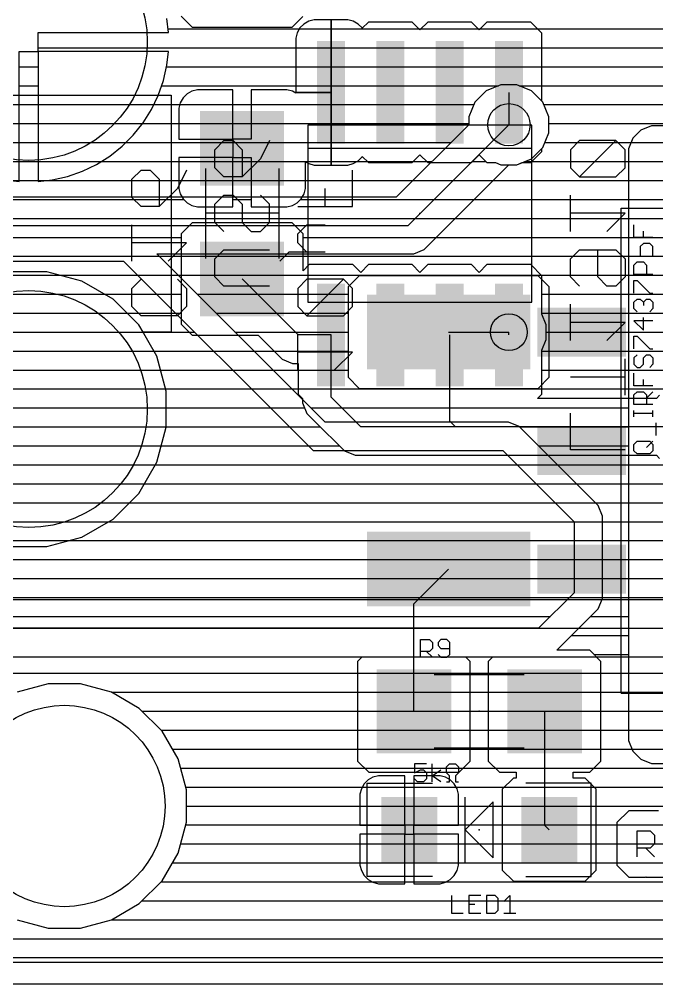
# Model space of a CAD drawing. Extents: x -0.64 to 6, y -0.15 to 7.8.
# Drawn here: x 0.462 to 1, y -0.15 to 0.664 of the extents above; entities that cross this region are included whole.
import ezdxf

# ---------------------------------------------------------------- set-up
doc = ezdxf.new("R2010")
doc.units = 0
for name, color, linetype in [('1', 22, 'CONTINUOUS'), ('16', 175, 'CONTINUOUS'), ('17', 82, 'CONTINUOUS'), ('18', 82, 'CONTINUOUS'), ('20', 6, 'CONTINUOUS'), ('21', 253, 'CONTINUOUS'), ('23', 7, 'CONTINUOUS'), ('24', 7, 'CONTINUOUS'), ('25', 253, 'CONTINUOUS'), ('26', 253, 'CONTINUOUS'), ('27', 253, 'CONTINUOUS'), ('28', 253, 'CONTINUOUS'), ('51', 253, 'CONTINUOUS'), ('52', 253, 'CONTINUOUS')]:
    doc.layers.add(name, color=color, linetype=linetype)

# ---------------------------------------------------------------- blocks, each defined once
blk = doc.blocks.new('RECT')
blk.add_solid([(-0.5, -0.5), (0.5, -0.5), (-0.5, 0.5), (0.5, 0.5)])
blk = doc.blocks.new('ROUNDP')
blk.add_circle((0, 0), 0.5)
blk = doc.blocks.new('ROUNDV')
blk.add_circle((0, 0), 0.5)

msp = doc.modelspace()

# ---------------------------------------------------------------- linework, layer by layer
at = {"layer": '1'}
for p, q in [((0.587845, 0.653), (0.586516, 0.664797)), ((0.598567, 0.666758), (0.607939, 0.657386)), ((0.69206, 0.657386), (0.701116, 0.666441)), ((0.478, 0.637), (0.478, 0.653)), ((0.478, 0.653), (0.587845, 0.653)), ((0.587507, 0.656), (1.389136, 0.656)), ((0.607939, 0.657386), (0.69206, 0.657386)), ((0.462, 0.527155), (0.462, 0.636999)), ((0.462, 0.636999), (0.478, 0.636999)), ((0.478, 0.64), (1.389136, 0.64)), ((0.587845, 0.637), (0.478, 0.637)), ((0.478, 0.636999), (0.478, 0.527155)), ((0.586516, 0.625203), (0.587845, 0.637)), ((0.462, 0.624), (0.478, 0.624)), ((0.583567, 0.612282), (0.586516, 0.625203)), ((0.586241, 0.624), (1.430883, 0.624)), ((0.579189, 0.599772), (0.583567, 0.612282)), ((0.462, 0.608), (0.478, 0.608)), ((0.582068, 0.608), (0.866234, 0.608)), ((0.85583, 0.60369), (0.84631, 0.59417)), ((0.868268, 0.608842), (0.85583, 0.60369)), ((0.881732, 0.608842), (0.868268, 0.608842)), ((0.89417, 0.60369), (0.881732, 0.608842)), ((0.883766, 0.608), (1.389136, 0.608)), ((0.90369, 0.59417), (0.89417, 0.60369)), ((0.573439, 0.587831), (0.579189, 0.599772)), ((0.462, 0.592), (0.478, 0.592)), ((0.566388, 0.576609), (0.573439, 0.587831)), ((0.575446, 0.592), (0.845411, 0.592)), ((0.84631, 0.59417), (0.841157, 0.581732)), ((0.908842, 0.581732), (0.90369, 0.59417)), ((0.904589, 0.592), (1.389136, 0.592)), ((0.841157, 0.581732), (0.841157, 0.575099)), ((0.908842, 0.568268), (0.908842, 0.581732)), ((0.462, 0.576), (0.478, 0.576)), ((0.558124, 0.566247), (0.566388, 0.576609)), ((0.565902, 0.576), (0.841157, 0.576)), ((0.841157, 0.575099), (0.780059, 0.514)), ((0.79, 0.49), (0.875, 0.575)), ((0.908842, 0.576), (1.395247, 0.576)), ((0.986405, 0.570346), (0.979654, 0.563595)), ((0.995226, 0.574), (0.986405, 0.570346)), ((1.398099, 0.574), (0.995226, 0.574)), ((0.548753, 0.556876), (0.558124, 0.566247)), ((0.90369, 0.55583), (0.908842, 0.568268)), ((0.979654, 0.563595), (0.976, 0.554774)), ((0.462, 0.56), (0.478, 0.56)), ((0.538391, 0.548612), (0.548753, 0.556876)), ((0.551877, 0.56), (0.826059, 0.56)), ((0.89417, 0.54631), (0.90369, 0.55583)), ((0.905418, 0.56), (0.978165, 0.56)), ((0.976, 0.554774), (0.976, 0.055226)), ((0.527169, 0.541561), (0.538391, 0.548612)), ((0.881732, 0.541157), (0.89417, 0.54631)), ((0.462, 0.544), (0.478, 0.544)), ((0.515228, 0.53581), (0.527169, 0.541561)), ((0.53105, 0.544), (0.810059, 0.544)), ((0.803595, 0.469654), (0.875099, 0.541157)), ((0.875099, 0.541157), (0.881732, 0.541157)), ((0.888594, 0.544), (0.976, 0.544)), ((0.489797, 0.528484), (0.502718, 0.531433)), ((0.502718, 0.531433), (0.515228, 0.53581)), ((0.450203, 0.528484), (0.462, 0.527155)), ((0.462, 0.528), (0.478, 0.528)), ((0.478, 0.527155), (0.489797, 0.528484)), ((0.485502, 0.528), (0.794059, 0.528)), ((0.861941, 0.528), (0.976, 0.528)), ((0.780059, 0.514), (0.059941, 0.514)), ((0.845941, 0.512), (0.976, 0.512)), ((0.05, 0.49), (0.79, 0.49)), ((0.829941, 0.496), (0.976, 0.496)), ((0.813941, 0.48), (0.976, 0.48)), ((0.719941, 0.324), (0.577941, 0.466)), ((0.577941, 0.466), (0.794774, 0.466)), ((0.794774, 0.466), (0.803595, 0.469654)), ((0.28, 0.46), (0.55, 0.46)), ((0.55, 0.46), (0.71, 0.3)), ((0.579941, 0.464), (0.976, 0.464)), ((0.268, 0.448), (0.562, 0.448)), ((0.595941, 0.448), (0.976, 0.448)), ((0.748687, 0.447496), (0.739315, 0.438123)), ((0.899738, 0.447496), (0.748687, 0.447496)), ((0.90911, 0.438123), (0.899738, 0.447496)), ((0.252, 0.432), (0.578, 0.432)), ((0.611941, 0.432), (0.739315, 0.432)), ((0.739315, 0.438123), (0.739315, 0.361876)), ((0.90911, 0.361876), (0.90911, 0.438123)), ((0.90911, 0.432), (0.976, 0.432)), ((0.236, 0.416), (0.594, 0.416)), ((0.627941, 0.416), (0.739315, 0.416)), ((0.90911, 0.416), (0.976, 0.416)), ((0.22, 0.4), (0.61, 0.4)), ((0.643941, 0.4), (0.739315, 0.4)), ((0.824213, 0.4), (0.875, 0.4)), ((0.90911, 0.4), (0.976, 0.4)), ((0.204, 0.384), (0.626, 0.384)), ((0.659941, 0.384), (0.739315, 0.384)), ((0.90911, 0.384), (0.976, 0.384)), ((0.188, 0.368), (0.642, 0.368)), ((0.675941, 0.368), (0.739315, 0.368)), ((0.90911, 0.368), (0.976, 0.368)), ((0.739315, 0.361876), (0.748687, 0.352504)), ((0.899738, 0.352504), (0.90911, 0.361876)), ((0.172, 0.352), (0.658, 0.352)), ((0.691941, 0.352), (0.976, 0.352)), ((0.748687, 0.352504), (0.899738, 0.352504)), ((0.156, 0.336), (0.674, 0.336)), ((0.707941, 0.336), (0.976, 0.336)), ((0.15, 0.32), (0.69, 0.32)), ((0.874774, 0.324), (0.719941, 0.324)), ((0.883595, 0.320346), (0.874774, 0.324)), ((0.943595, 0.260346), (0.883595, 0.320346)), ((0.883941, 0.32), (0.976, 0.32)), ((0.15, 0.304), (0.706, 0.304)), ((0.899941, 0.304), (0.976, 0.304)), ((0.71, 0.3), (0.87, 0.3)), ((0.87, 0.3), (0.93, 0.24)), ((0.15, 0.288), (0.882, 0.288)), ((0.915941, 0.288), (0.976, 0.288)), ((0.15, 0.272), (0.898, 0.272)), ((0.931941, 0.272), (0.976, 0.272)), ((0.15, 0.256), (0.914, 0.256)), ((0.950346, 0.253595), (0.943595, 0.260346)), ((0.947941, 0.256), (0.976, 0.256)), ((0.954, 0.244774), (0.950346, 0.253595)), ((0.954, 0.175226), (0.954, 0.244774)), ((0.15, 0.24), (0.93, 0.24)), ((0.93, 0.24), (0.93, 0.18)), ((0.954, 0.24), (0.976, 0.24)), ((0.15, 0.224), (0.93, 0.224)), ((0.954, 0.224), (0.976, 0.224)), ((0.152, 0.208), (0.93, 0.208)), ((0.954, 0.208), (0.976, 0.208)), ((0.794882, 0.170669), (0.824213, 0.2)), ((0.168, 0.192), (0.93, 0.192)), ((0.954, 0.192), (0.976, 0.192)), ((0.93, 0.18), (0.9, 0.15)), ((0.184, 0.176), (0.926, 0.176)), ((0.950346, 0.166405), (0.954, 0.175226)), ((0.954, 0.176), (0.976, 0.176)), ((0.794882, 0.08), (0.794882, 0.170669)), ((0.920346, 0.136405), (0.950346, 0.166405)), ((0.2, 0.16), (0.91, 0.16)), ((0.943941, 0.16), (0.976, 0.16)), ((0.9, 0.15), (0.21, 0.15)), ((0.927941, 0.144), (0.976, 0.144)), ((0.915374, 0.131433), (0.920346, 0.136405)), ((0.943242, 0.131433), (0.915374, 0.131433)), ((0.952614, 0.12206), (0.943242, 0.131433)), ((0.205226, 0.126), (0.751326, 0.126)), ((0.751326, 0.126), (0.747386, 0.12206)), ((0.842378, 0.12206), (0.838438, 0.126)), ((0.838438, 0.126), (0.861562, 0.126)), ((0.861562, 0.126), (0.857622, 0.12206)), ((0.946674, 0.128), (0.976, 0.128)), ((0.747386, 0.12206), (0.747386, 0.037939)), ((0.842378, 0.037939), (0.842378, 0.12206)), ((0.857622, 0.12206), (0.857622, 0.037939)), ((0.952614, 0.037939), (0.952614, 0.12206)), ((0.095311, 0.112), (0.747386, 0.112)), ((0.842378, 0.112), (0.857622, 0.112)), ((0.952614, 0.112), (0.976, 0.112)), ((0.48644, 0.103), (0.460243, 0.095981)), ((0.51356, 0.103), (0.48644, 0.103)), ((0.539757, 0.095981), (0.51356, 0.103)), ((0.539684, 0.096), (0.747386, 0.096)), ((0.563243, 0.08242), (0.539757, 0.095981)), ((0.842378, 0.096), (0.857622, 0.096)), ((0.952614, 0.096), (0.976, 0.096)), ((0.58242, 0.063243), (0.563243, 0.08242)), ((0.565664, 0.08), (0.747386, 0.08)), ((0.842378, 0.08), (0.857622, 0.08)), ((0.905118, 0.08), (0.905118, -0.016063)), ((0.952614, 0.08), (0.976, 0.08)), ((0.581664, 0.064), (0.747386, 0.064)), ((0.595981, 0.039757), (0.58242, 0.063243)), ((0.842378, 0.064), (0.857622, 0.064)), ((0.952614, 0.064), (0.976, 0.064)), ((0.976, 0.055226), (0.979654, 0.046405)), ((0.591221, 0.048), (0.747386, 0.048)), ((0.842378, 0.048), (0.857622, 0.048)), ((0.952614, 0.048), (0.978993, 0.048)), ((0.979654, 0.046405), (0.986405, 0.039654)), ((0.603, 0.01356), (0.595981, 0.039757)), ((0.747386, 0.037939), (0.756758, 0.028567)), ((0.833005, 0.028567), (0.842378, 0.037939)), ((0.857622, 0.037939), (0.866995, 0.028567)), ((0.943242, 0.028567), (0.952614, 0.037939)), ((0.986405, 0.039654), (0.995226, 0.036)), ((0.995226, 0.036), (1.434774, 0.036)), ((0.598059, 0.032), (0.753325, 0.032)), ((0.756758, 0.028567), (0.833005, 0.028567)), ((0.764953, 0.025559), (0.760375, 0.024332)), ((0.787134, 0.025559), (0.764953, 0.025559)), ((0.787134, -0.016188), (0.787134, 0.025559)), ((0.816937, 0.025559), (0.794756, 0.025559)), ((0.794756, 0.025559), (0.794756, -0.016188)), ((0.821515, 0.024332), (0.816937, 0.025559)), ((0.836438, 0.032), (0.863562, 0.032)), ((0.866995, 0.028567), (0.881118, 0.028567)), ((0.881118, 0.028567), (0.881118, 0.023559)), ((0.929118, 0.023559), (0.929118, 0.028567)), ((0.929118, 0.028567), (0.943242, 0.028567)), ((0.946675, 0.032), (1.420747, 0.032)), ((0.752919, 0.018611), (0.750549, 0.014507)), ((0.756271, 0.021963), (0.752919, 0.018611)), ((0.760375, 0.024332), (0.756271, 0.021963)), ((0.825619, 0.021963), (0.821515, 0.024332)), ((0.82897, 0.018611), (0.825619, 0.021963)), ((0.83134, 0.014507), (0.82897, 0.018611)), ((0.878806, 0.023559), (0.869433, 0.014186)), ((0.881118, 0.023559), (0.878806, 0.023559)), ((0.939305, 0.023559), (0.929118, 0.023559)), ((0.948677, 0.014186), (0.939305, 0.023559)), ((0.602346, 0.016), (0.751412, 0.016)), ((0.603, -0.01356), (0.603, 0.01356)), ((0.750549, 0.014507), (0.749323, 0.009929)), ((0.749323, 0.009929), (0.749323, -0.016189)), ((0.787134, 0.016), (0.794756, 0.016)), ((0.830478, 0.016), (0.871247, 0.016)), ((0.832567, 0.009929), (0.83134, 0.014507)), ((0.832567, -0.016189), (0.832567, 0.009929)), ((0.869433, 0.014186), (0.869433, -0.054186)), ((0.946863, 0.016), (1.414136, 0.016)), ((0.948677, -0.054186), (0.948677, 0.014186)), ((0.603, 0), (0.749323, 0)), ((0.787134, 0), (0.794756, 0)), ((0.832567, 0), (0.869433, 0)), ((0.948677, 0), (1.414136, 0)), ((0.976178, -0.003981), (0.96622, -0.01394)), ((1.001271, -0.003981), (0.976178, -0.003981)), ((0.595981, -0.039757), (0.603, -0.01356)), ((0.602346, -0.016), (0.749323, -0.016)), ((0.749323, -0.016189), (0.787133, -0.016189)), ((0.787133, -0.016189), (0.787133, -0.023811)), ((0.787134, -0.016), (0.794756, -0.016)), ((0.794756, -0.016188), (0.787134, -0.016188)), ((0.794757, -0.023811), (0.794757, -0.016189)), ((0.794757, -0.016189), (0.832567, -0.016189)), ((0.832567, -0.016), (0.869433, -0.016)), ((0.905118, -0.016063), (0.909055, -0.02)), ((0.948677, -0.016), (0.96622, -0.016)), ((0.96622, -0.01394), (0.96622, -0.042702)), ((0.787133, -0.023811), (0.749323, -0.023811)), ((0.749323, -0.023811), (0.749323, -0.049929)), ((0.787134, -0.065559), (0.787134, -0.023812)), ((0.787134, -0.023812), (0.794756, -0.023812)), ((0.794756, -0.023812), (0.794756, -0.065559)), ((0.832567, -0.023811), (0.794757, -0.023811)), ((0.832567, -0.049929), (0.832567, -0.023811)), ((0.98322, -0.043), (0.98322, -0.020981)), ((0.98322, -0.020981), (0.994229, -0.020981)), ((0.994229, -0.020981), (0.997899, -0.024651)), ((0.598059, -0.032), (0.749323, -0.032)), ((0.787134, -0.032), (0.794756, -0.032)), ((0.832567, -0.032), (0.869433, -0.032)), ((0.948677, -0.032), (0.96622, -0.032)), ((0.997899, -0.031991), (0.994229, -0.03566)), ((0.997899, -0.024651), (0.997899, -0.031991)), ((0.58242, -0.063243), (0.595981, -0.039757)), ((0.994229, -0.03566), (0.98322, -0.03566)), ((0.99056, -0.03566), (0.997899, -0.043)), ((0.591221, -0.048), (0.749323, -0.048)), ((0.787134, -0.048), (0.794756, -0.048)), ((0.832567, -0.048), (0.869433, -0.048)), ((0.948677, -0.048), (0.96622, -0.048)), ((0.96622, -0.042702), (0.96622, -0.050042)), ((0.749323, -0.049929), (0.750549, -0.054507)), ((0.750549, -0.054507), (0.752919, -0.058611)), ((0.82897, -0.058611), (0.83134, -0.054507)), ((0.83134, -0.054507), (0.832567, -0.049929)), ((0.869433, -0.054186), (0.878806, -0.063559)), ((0.939305, -0.063559), (0.948677, -0.054186)), ((0.96622, -0.050042), (0.976178, -0.06)), ((0.563243, -0.08242), (0.58242, -0.063243)), ((0.581664, -0.064), (0.759799, -0.064)), ((0.752919, -0.058611), (0.756271, -0.061963)), ((0.756271, -0.061963), (0.760375, -0.064332)), ((0.760375, -0.064332), (0.764953, -0.065559)), ((0.787134, -0.064), (0.794756, -0.064)), ((0.816937, -0.065559), (0.821515, -0.064332)), ((0.821515, -0.064332), (0.825619, -0.061963)), ((0.82209, -0.064), (1.417747, -0.064)), ((0.825619, -0.061963), (0.82897, -0.058611)), ((0.878806, -0.063559), (0.939305, -0.063559)), ((0.976178, -0.06), (0.990262, -0.06)), ((0.990262, -0.06), (0.99056, -0.059702)), ((0.99056, -0.059702), (0.990858, -0.06)), ((0.990858, -0.06), (1.02337, -0.06)), ((0.764953, -0.065559), (0.787134, -0.065559)), ((0.794756, -0.065559), (0.816937, -0.065559)), ((0.565664, -0.08), (1.976542, -0.08)), ((0.539757, -0.095981), (0.563243, -0.08242)), ((0.460243, -0.095981), (0.48644, -0.103)), ((0.51356, -0.103), (0.539757, -0.095981)), ((0.539684, -0.096), (1.988185, -0.096)), ((0.48644, -0.103), (0.51356, -0.103)), ((-0.172, -0.112), (5.732, -0.112)), ((-0.172, -0.128), (5.732, -0.128)), ((5.732, -0.132), (-0.172, -0.132))]:
    msp.add_line(p, q, dxfattribs=at)
at = {"layer": '16'}
for p, q in [((0.587845, 0.653), (0.586516, 0.664797)), ((0.702137, 0.660073), (0.698785, 0.656721)), ((0.706241, 0.662443), (0.702137, 0.660073)), ((0.710819, 0.663669), (0.706241, 0.662443)), ((0.724999, 0.663669), (0.710819, 0.663669)), ((0.724999, 0.602363), (0.724999, 0.663669)), ((0.739181, 0.663669), (0.725, 0.663669)), ((0.725, 0.663669), (0.725, 0.602363)), ((0.743759, 0.662443), (0.739181, 0.663669)), ((0.747863, 0.660073), (0.743759, 0.662443)), ((0.751215, 0.656721), (0.747863, 0.660073)), ((0.756562, 0.661669), (0.751361, 0.656468)), ((0.793438, 0.661669), (0.756562, 0.661669)), ((0.8, 0.655108), (0.793438, 0.661669)), ((0.806562, 0.661669), (0.8, 0.655108)), ((0.843438, 0.661669), (0.806562, 0.661669)), ((0.85, 0.655108), (0.843438, 0.661669)), ((0.856562, 0.661669), (0.85, 0.655108)), ((0.893438, 0.661669), (0.856562, 0.661669)), ((0.902811, 0.652297), (0.893438, 0.661669)), ((0.478, 0.637), (0.478, 0.653)), ((0.478, 0.653), (0.587845, 0.653)), ((0.587507, 0.656), (0.698369, 0.656)), ((0.696416, 0.652617), (0.695189, 0.648039)), ((0.698785, 0.656721), (0.696416, 0.652617)), ((0.724999, 0.656), (0.725, 0.656)), ((0.751361, 0.656468), (0.751215, 0.656721)), ((0.799108, 0.656), (0.800892, 0.656)), ((0.849108, 0.656), (0.850892, 0.656)), ((0.899108, 0.656), (2.061179, 0.656)), ((0.902811, 0.595049), (0.902811, 0.652297)), ((0.695189, 0.648039), (0.695189, 0.602363)), ((0.462, 0.527155), (0.462, 0.636999)), ((0.462, 0.636999), (0.478, 0.636999)), ((0.478, 0.64), (0.695189, 0.64)), ((0.587845, 0.637), (0.478, 0.637)), ((0.478, 0.636999), (0.478, 0.527155)), ((0.586516, 0.625203), (0.587845, 0.637)), ((0.724999, 0.64), (0.725, 0.64)), ((0.902811, 0.64), (2.038256, 0.64)), ((0.462, 0.624), (0.478, 0.624)), ((0.583567, 0.612282), (0.586516, 0.625203)), ((0.586241, 0.624), (0.695189, 0.624)), ((0.724999, 0.624), (0.725, 0.624)), ((0.902811, 0.624), (2.022256, 0.624)), ((0.579189, 0.599772), (0.583567, 0.612282)), ((0.462, 0.608), (0.478, 0.608)), ((0.582068, 0.608), (0.695189, 0.608)), ((0.607619, 0.603387), (0.603515, 0.601018)), ((0.612197, 0.604614), (0.607619, 0.603387)), ((0.642252, 0.604614), (0.612197, 0.604614)), ((0.642252, 0.562867), (0.642252, 0.604614)), ((0.687803, 0.604614), (0.657748, 0.604614)), ((0.657748, 0.604614), (0.657748, 0.562867)), ((0.692381, 0.603387), (0.687803, 0.604614)), ((0.695189, 0.601766), (0.692381, 0.603387)), ((0.724999, 0.608), (0.725, 0.608)), ((0.902811, 0.608), (2.006256, 0.608)), ((0.11, 0.6), (0.59, 0.6)), ((0.573439, 0.587831), (0.579189, 0.599772)), ((0.59, 0.6), (0.59, 0.4)), ((0.600163, 0.597666), (0.597794, 0.593562)), ((0.603515, 0.601018), (0.600163, 0.597666)), ((0.695189, 0.602363), (0.724999, 0.602363)), ((0.724999, 0.602361), (0.695189, 0.602361)), ((0.695189, 0.602361), (0.695189, 0.601766)), ((0.725, 0.602363), (0.724999, 0.602363)), ((0.724999, 0.602363), (0.724999, 0.602361)), ((0.724999, 0.541055), (0.724999, 0.602361)), ((0.724999, 0.602361), (0.725, 0.602361)), ((0.725, 0.602361), (0.725, 0.541055)), ((0.875, 0.602362), (0.875, 0.575)), ((0.90369, 0.59417), (0.902811, 0.595049)), ((0.11, 0.592), (0.59, 0.592)), ((0.462, 0.592), (0.478, 0.592)), ((0.566388, 0.576609), (0.573439, 0.587831)), ((0.575446, 0.592), (0.597375, 0.592)), ((0.597794, 0.593562), (0.596567, 0.588984)), ((0.596567, 0.588984), (0.596567, 0.562866)), ((0.642252, 0.592), (0.657748, 0.592)), ((0.724999, 0.592), (0.725, 0.592)), ((0.908842, 0.581732), (0.90369, 0.59417)), ((0.904589, 0.592), (1.990256, 0.592)), ((0.908842, 0.568268), (0.908842, 0.581732)), ((0.11, 0.576), (0.59, 0.576)), ((0.462, 0.576), (0.478, 0.576)), ((0.558124, 0.566247), (0.566388, 0.576609)), ((0.565902, 0.576), (0.596567, 0.576)), ((0.642252, 0.576), (0.657748, 0.576)), ((0.724999, 0.576), (0.725, 0.576)), ((0.908842, 0.576), (1.978797, 0.576)), ((0.548753, 0.556876), (0.558124, 0.566247)), ((0.596567, 0.562866), (0.642251, 0.562866)), ((0.642251, 0.562866), (0.642251, 0.54737)), ((0.657748, 0.562867), (0.642252, 0.562867)), ((0.90369, 0.55583), (0.908842, 0.568268)), ((0.11, 0.56), (0.59, 0.56)), ((0.462, 0.56), (0.478, 0.56)), ((0.538391, 0.548612), (0.548753, 0.556876)), ((0.551877, 0.56), (0.642251, 0.56)), ((0.724999, 0.56), (0.725, 0.56)), ((0.902811, 0.554951), (0.90369, 0.55583)), ((0.902811, 0.552428), (0.902811, 0.554951)), ((0.905418, 0.56), (1.968106, 0.56)), ((0.527169, 0.541561), (0.538391, 0.548612)), ((0.642251, 0.54737), (0.596567, 0.54737)), ((0.596567, 0.54737), (0.596567, 0.521252)), ((0.642252, 0.505622), (0.642252, 0.547369)), ((0.642252, 0.547369), (0.657748, 0.547369)), ((0.657748, 0.547369), (0.657748, 0.505622)), ((0.747863, 0.544651), (0.751215, 0.548003)), ((0.751215, 0.548003), (0.751361, 0.548256)), ((0.751361, 0.548256), (0.756562, 0.543055)), ((0.793438, 0.543055), (0.8, 0.549617)), ((0.8, 0.549617), (0.806562, 0.543055)), ((0.843438, 0.543055), (0.85, 0.549617)), ((0.85, 0.549617), (0.856562, 0.543055)), ((0.893438, 0.543055), (0.902811, 0.552428)), ((0.11, 0.544), (0.59, 0.544)), ((0.462, 0.544), (0.478, 0.544)), ((0.515228, 0.53581), (0.527169, 0.541561)), ((0.53105, 0.544), (0.596567, 0.544)), ((0.642252, 0.544), (0.657748, 0.544)), ((0.703433, 0.521252), (0.703433, 0.543903)), ((0.703433, 0.543903), (0.706241, 0.542282)), ((0.706241, 0.542282), (0.710819, 0.541055)), ((0.710819, 0.541055), (0.724999, 0.541055)), ((0.724999, 0.544), (0.725, 0.544)), ((0.725, 0.541055), (0.739181, 0.541055)), ((0.739181, 0.541055), (0.743759, 0.542282)), ((0.743759, 0.542282), (0.747863, 0.544651)), ((0.746735, 0.544), (0.755617, 0.544)), ((0.756562, 0.543055), (0.793438, 0.543055)), ((0.794383, 0.544), (0.805617, 0.544)), ((0.806562, 0.543055), (0.843438, 0.543055)), ((0.844383, 0.544), (0.855617, 0.544)), ((0.856562, 0.543055), (0.863687, 0.543055)), ((0.863687, 0.543055), (0.868268, 0.541157)), ((0.868268, 0.541157), (0.881732, 0.541157)), ((0.881732, 0.541157), (0.886313, 0.543055)), ((0.886313, 0.543055), (0.893438, 0.543055)), ((0.894383, 0.544), (1.957415, 0.544)), ((0.489797, 0.528484), (0.502718, 0.531433)), ((0.502718, 0.531433), (0.515228, 0.53581)), ((0.11, 0.528), (0.59, 0.528)), ((0.450203, 0.528484), (0.462, 0.527155)), ((0.462, 0.528), (0.478, 0.528)), ((0.478, 0.527155), (0.489797, 0.528484)), ((0.485502, 0.528), (0.596567, 0.528)), ((0.596567, 0.521252), (0.597794, 0.516674)), ((0.642252, 0.528), (0.657748, 0.528)), ((0.702206, 0.516674), (0.703433, 0.521252)), ((0.703433, 0.528), (1.946751, 0.528)), ((0.597794, 0.516674), (0.600163, 0.51257)), ((0.699837, 0.51257), (0.702206, 0.516674)), ((-0.121, 0.512), (0.600733, 0.512)), ((0.11, 0.512), (0.59, 0.512)), ((0.600163, 0.51257), (0.603515, 0.509218)), ((0.603515, 0.509218), (0.607619, 0.506849)), ((0.607619, 0.506849), (0.612197, 0.505622)), ((0.612197, 0.505622), (0.642252, 0.505622)), ((0.642252, 0.512), (0.657748, 0.512)), ((0.657748, 0.505622), (0.687803, 0.505622)), ((0.687803, 0.505622), (0.692381, 0.506849)), ((0.692381, 0.506849), (0.696485, 0.509218)), ((0.696485, 0.509218), (0.699837, 0.51257)), ((0.699267, 0.512), (1.940123, 0.512)), ((-0.121, 0.496), (1.933496, 0.496)), ((0.11, 0.496), (0.59, 0.496)), ((0.607939, 0.492378), (0.598567, 0.483005)), ((0.69206, 0.492378), (0.607939, 0.492378)), ((0.701433, 0.483005), (0.69206, 0.492378)), ((0.598567, 0.483005), (0.598567, 0.406758)), ((0.701433, 0.451816), (0.701433, 0.483005)), ((-0.121, 0.48), (0.598567, 0.48)), ((0.11, 0.48), (0.59, 0.48)), ((0.701433, 0.48), (1.926868, 0.48)), ((-0.121, 0.464), (0.598567, 0.464)), ((0.11, 0.464), (0.59, 0.464)), ((0.701433, 0.464), (1.920241, 0.464)), ((0.706562, 0.456945), (0.701433, 0.451816)), ((0.743438, 0.456945), (0.706562, 0.456945)), ((0.75, 0.450383), (0.743438, 0.456945)), ((0.756562, 0.456945), (0.75, 0.450383)), ((0.793438, 0.456945), (0.756562, 0.456945)), ((0.8, 0.450383), (0.793438, 0.456945)), ((0.806562, 0.456945), (0.8, 0.450383)), ((0.843438, 0.456945), (0.806562, 0.456945)), ((0.85, 0.450383), (0.843438, 0.456945)), ((0.856562, 0.456945), (0.85, 0.450383)), ((0.893438, 0.456945), (0.856562, 0.456945)), ((0.902811, 0.447572), (0.893438, 0.456945)), ((0.485272, 0.451), (0.454728, 0.451)), ((0.485272, 0.451), (0.454728, 0.451)), ((0.514774, 0.443095), (0.485272, 0.451)), ((0.514774, 0.443095), (0.485272, 0.451)), ((0.496468, 0.448), (0.598567, 0.448)), ((0.496468, 0.448), (0.59, 0.448)), ((0.902383, 0.448), (1.916127, 0.448)), ((0.541226, 0.427823), (0.514774, 0.443095)), ((0.541226, 0.427823), (0.514774, 0.443095)), ((0.697244, 0.397638), (0.65, 0.444882)), ((0.902811, 0.415172), (0.902811, 0.447572)), ((0.533991, 0.432), (0.598567, 0.432)), ((0.533991, 0.432), (0.59, 0.432)), ((0.902811, 0.432), (1.912945, 0.432)), ((0.562823, 0.406226), (0.541226, 0.427823)), ((0.562823, 0.406226), (0.541226, 0.427823)), ((0.553049, 0.416), (0.598567, 0.416)), ((0.553049, 0.416), (0.59, 0.416)), ((0.902811, 0.416), (1.909762, 0.416)), ((0.9065, 0.406266), (0.902811, 0.415172)), ((0.578095, 0.379774), (0.562823, 0.406226)), ((0.566417, 0.4), (0.562823, 0.406226)), ((0.566417, 0.4), (0.605325, 0.4)), ((0.59, 0.4), (0.566417, 0.4)), ((0.566417, 0.4), (0.59, 0.4)), ((0.598567, 0.406758), (0.607939, 0.397386)), ((0.875, 0.397638), (0.875, 0.4)), ((0.9065, 0.393734), (0.9065, 0.406266)), ((0.9065, 0.4), (1.906579, 0.4)), ((0.607939, 0.397386), (0.663555, 0.397386)), ((0.663555, 0.397386), (0.683649, 0.377292)), ((0.725, 0.397638), (0.697244, 0.397638)), ((0.725, 0.345), (0.725, 0.397638)), ((0.825, 0.397638), (0.825, 0.325)), ((0.902811, 0.384828), (0.9065, 0.393734)), ((0.575655, 0.384), (0.676941, 0.384)), ((0.902811, 0.347703), (0.902811, 0.384828)), ((0.902811, 0.384), (1.904, 0.384)), ((0.586, 0.350272), (0.578095, 0.379774)), ((0.683649, 0.377292), (0.69247, 0.373638)), ((0.58125, 0.368), (0.697189, 0.368)), ((0.69247, 0.373638), (0.697189, 0.373638)), ((0.697189, 0.373638), (0.697189, 0.347703)), ((0.902811, 0.368), (1.904, 0.368)), ((0.585537, 0.352), (0.697189, 0.352)), ((0.586, 0.319728), (0.586, 0.350272)), ((0.902811, 0.352), (1.904, 0.352)), ((0.697189, 0.347703), (0.701, 0.343892)), ((0.701, 0.343892), (0.701, 0.340226)), ((0.75, 0.32), (0.725, 0.345)), ((0.899107, 0.344), (0.902811, 0.347703)), ((0.999452, 0.344), (0.899107, 0.344)), ((1.002157, 0.346704), (0.999452, 0.344)), ((0.586, 0.336), (0.70275, 0.336)), ((0.701, 0.340226), (0.704654, 0.331405)), ((0.704654, 0.331405), (0.711405, 0.324654)), ((0.578095, 0.290226), (0.586, 0.319728)), ((0.586, 0.32), (0.716059, 0.32)), ((0.711405, 0.324654), (0.736405, 0.299654)), ((0.83, 0.32), (0.75, 0.32)), ((0.825, 0.325), (0.83, 0.32)), ((1.02, 0.32), (0.83, 0.32)), ((0.581785, 0.304), (0.732059, 0.304)), ((0.736405, 0.299654), (0.745226, 0.296)), ((0.745226, 0.296), (0.999452, 0.296)), ((0.999452, 0.296), (1.002157, 0.293296)), ((0.562823, 0.263774), (0.578095, 0.290226)), ((0.57681, 0.288), (1.908966, 0.288)), ((0.567572, 0.272), (1.912149, 0.272)), ((0.541226, 0.242177), (0.562823, 0.263774)), ((0.555049, 0.256), (1.915331, 0.256)), ((0.514774, 0.226905), (0.541226, 0.242177)), ((0.537455, 0.24), (1.918584, 0.24)), ((0.485272, 0.219), (0.514774, 0.226905)), ((0.503932, 0.224), (1.925211, 0.224)), ((0.454728, 0.219), (0.485272, 0.219)), ((-0.104059, 0.208), (1.931839, 0.208)), ((-0.088059, 0.192), (1.938466, 0.192)), ((-0.072059, 0.176), (1.945094, 0.176)), ((1.614774, 0.174), (-0.070059, 0.174)), ((-0.08, 0.15), (1.61, 0.15)), ((0.061023, 0.126), (1.600059, 0.126)), ((0.095311, 0.112), (1.603754, 0.112)), ((0.48644, 0.103), (0.460243, 0.095981)), ((0.51356, 0.103), (0.48644, 0.103)), ((0.539757, 0.095981), (0.51356, 0.103)), ((0.539684, 0.096), (1.616577, 0.096)), ((0.563243, 0.08242), (0.539757, 0.095981)), ((0.58242, 0.063243), (0.563243, 0.08242)), ((0.565664, 0.08), (2.018256, 0.08)), ((0.581664, 0.064), (2.034256, 0.064)), ((0.595981, 0.039757), (0.58242, 0.063243)), ((0.591221, 0.048), (2.055193, 0.048)), ((0.603, 0.01356), (0.595981, 0.039757)), ((0.598059, 0.032), (2.079138, 0.032)), ((0.602346, 0.016), (2.103812, 0.016)), ((0.603, -0.01356), (0.603, 0.01356)), ((0.603, 0), (2.142439, 0)), ((0.595981, -0.039757), (0.603, -0.01356)), ((0.602346, -0.016), (2.192694, -0.016)), ((0.598059, -0.032), (5.461088, -0.032)), ((0.58242, -0.063243), (0.595981, -0.039757)), ((0.591221, -0.048), (5.472336, -0.048)), ((0.563243, -0.08242), (0.58242, -0.063243)), ((0.581664, -0.064), (5.489492, -0.064)), ((0.565664, -0.08), (5.525244, -0.08)), ((0.539757, -0.095981), (0.563243, -0.08242)), ((0.460243, -0.095981), (0.48644, -0.103)), ((0.51356, -0.103), (0.539757, -0.095981)), ((0.539684, -0.096), (5.732, -0.096)), ((0.48644, -0.103), (0.51356, -0.103)), ((-0.172, -0.112), (5.732, -0.112)), ((-0.172, -0.128), (5.732, -0.128)), ((5.732, -0.132), (-0.172, -0.132))]:
    msp.add_line(p, q, dxfattribs=at)
at = {"layer": '20'}
msp.add_line((-0.19, -0.15), (5.75, -0.15), dxfattribs=at)
msp.add_circle((0.5, 0), 0.085, dxfattribs=at)
at = {"layer": '21'}
for p, q in [((0.969882, 0.095276), (0.969882, 0.504724)), ((0.969882, 0.504724), (1.025, 0.504724)), ((0.969882, 0.095276), (1.025, 0.095276)), ((0.755512, -0.05937), (0.755512, 0.01937)), ((0.755512, 0.01937), (0.81063, 0.01937)), ((0.944488, 0.01937), (0.88937, 0.01937)), ((0.944488, -0.05937), (0.944488, 0.01937)), ((0.838189, -0.02), (0.838189, 0.007559)), ((0.861811, 0.003622), (0.838189, -0.02)), ((0.861811, -0.043622), (0.861811, 0.003622)), ((0.838189, -0.047559), (0.838189, -0.02)), ((0.838189, -0.02), (0.861811, -0.043622)), ((0.81063, -0.05937), (0.755512, -0.05937)), ((0.88937, -0.05937), (0.944488, -0.05937))]:
    msp.add_line(p, q, dxfattribs=at)
at = {"layer": '23'}
for p in [(0.85, 0.08), (0.85, -0.02)]:
    msp.add_point(p, dxfattribs=at)
at = {"layer": '24'}
for p in [(0.65, 0.5), (0.8, 0.5)]:
    msp.add_point(p, dxfattribs=at)
at = {"layer": '25'}
for p, q in [((0.8005, 0.1255), (0.8005, 0.140513)), ((0.8005, 0.140513), (0.808006, 0.140513)), ((0.808006, 0.140513), (0.810508, 0.138011)), ((0.817735, 0.140513), (0.815233, 0.138011)), ((0.822739, 0.140513), (0.817735, 0.140513)), ((0.825241, 0.138011), (0.822739, 0.140513)), ((0.808006, 0.130504), (0.8005, 0.130504)), ((0.805504, 0.130504), (0.810508, 0.1255)), ((0.810508, 0.133006), (0.808006, 0.130504)), ((0.810508, 0.138011), (0.810508, 0.133006)), ((0.815233, 0.138011), (0.815233, 0.135508)), ((0.815233, 0.135508), (0.817735, 0.133006)), ((0.817735, 0.133006), (0.825241, 0.133006)), ((0.825241, 0.128002), (0.825241, 0.138011)), ((0.815233, 0.128002), (0.817735, 0.1255)), ((0.817735, 0.1255), (0.822739, 0.1255)), ((0.822739, 0.1255), (0.825241, 0.128002)), ((0.82657, -0.075487), (0.82657, -0.0905)), ((0.851311, -0.075487), (0.841302, -0.075487)), ((0.841302, -0.075487), (0.841302, -0.0905)), ((0.856035, -0.075487), (0.856035, -0.0905)), ((0.863541, -0.075487), (0.856035, -0.075487)), ((0.866043, -0.077989), (0.863541, -0.075487)), ((0.866043, -0.087998), (0.866043, -0.077989)), ((0.870767, -0.080492), (0.875771, -0.075487)), ((0.875771, -0.075487), (0.875771, -0.0905)), ((0.841302, -0.082994), (0.846306, -0.082994)), ((0.863541, -0.0905), (0.866043, -0.087998)), ((0.82657, -0.0905), (0.836578, -0.0905)), ((0.841302, -0.0905), (0.851311, -0.0905)), ((0.856035, -0.0905), (0.863541, -0.0905)), ((0.870767, -0.0905), (0.880776, -0.0905))]:
    msp.add_line(p, q, dxfattribs=at)
at = {"layer": '26'}
for p, q in [((0.627, 0.55398), (0.634673, 0.561653)), ((0.627, 0.538634), (0.627, 0.55398)), ((0.634673, 0.561653), (0.642346, 0.561653)), ((0.642346, 0.561653), (0.65002, 0.55398)), ((0.65002, 0.55398), (0.65002, 0.530961)), ((0.673039, 0.561653), (0.665366, 0.546307)), ((0.665366, 0.546307), (0.65002, 0.530961)), ((0.634673, 0.530961), (0.627, 0.538634)), ((0.557, 0.52898), (0.564673, 0.536653)), ((0.564673, 0.536653), (0.572346, 0.536653)), ((0.572346, 0.536653), (0.58002, 0.52898)), ((0.603039, 0.536653), (0.595366, 0.521307)), ((0.65002, 0.530961), (0.634673, 0.530961)), ((0.557, 0.513634), (0.557, 0.52898)), ((0.58002, 0.52898), (0.58002, 0.505961)), ((0.595366, 0.521307), (0.58002, 0.505961)), ((0.564673, 0.505961), (0.557, 0.513634)), ((0.627, 0.507941), (0.634673, 0.515614)), ((0.634673, 0.515614), (0.642346, 0.515614)), ((0.642346, 0.515614), (0.65002, 0.507941)), ((0.673039, 0.507941), (0.665366, 0.515614)), ((0.58002, 0.505961), (0.564673, 0.505961)), ((0.627, 0.492594), (0.627, 0.507941)), ((0.65002, 0.507941), (0.65002, 0.492594)), ((0.673039, 0.492594), (0.673039, 0.507941)), ((0.680712, 0.500268), (0.619327, 0.500268)), ((0.557, 0.459921), (0.557, 0.490614)), ((0.634673, 0.484921), (0.627, 0.492594)), ((0.65002, 0.492594), (0.657693, 0.484921)), ((0.665366, 0.484921), (0.673039, 0.492594)), ((0.657693, 0.484921), (0.665366, 0.484921)), ((0.603039, 0.475268), (0.557, 0.475268)), ((0.587693, 0.459921), (0.603039, 0.475268)), ((0.627, 0.461902), (0.634673, 0.469575)), ((0.634673, 0.469575), (0.673039, 0.469575)), ((0.627, 0.446555), (0.627, 0.461902)), ((0.557, 0.436902), (0.564673, 0.444575)), ((0.595366, 0.444575), (0.603039, 0.436902)), ((0.634673, 0.438882), (0.627, 0.446555)), ((0.557, 0.421555), (0.557, 0.436902)), ((0.603039, 0.436902), (0.603039, 0.421555)), ((0.673039, 0.438882), (0.634673, 0.438882)), ((0.564673, 0.413882), (0.557, 0.421555)), ((0.603039, 0.421555), (0.595366, 0.413882)), ((0.595366, 0.413882), (0.564673, 0.413882))]:
    msp.add_line(p, q, dxfattribs=at)
at = {"layer": '27'}
for p, q in [((0.980486, 0.479846), (0.980486, 0.490521)), ((0.988493, 0.479846), (0.988493, 0.485184)), ((0.9965, 0.479846), (0.980486, 0.479846)), ((0.988493, 0.474868), (0.985824, 0.472199)), ((0.985824, 0.472199), (0.985824, 0.464192)), ((0.993831, 0.474868), (0.988493, 0.474868)), ((0.9965, 0.472199), (0.993831, 0.474868)), ((0.9965, 0.464192), (0.9965, 0.472199)), ((0.980486, 0.464192), (0.9965, 0.464192)), ((0.980486, 0.456546), (0.983155, 0.459215)), ((0.980486, 0.448539), (0.980486, 0.456546)), ((0.983155, 0.459215), (0.988493, 0.459215)), ((0.988493, 0.459215), (0.991162, 0.456546)), ((0.991162, 0.456546), (0.991162, 0.448539)), ((0.9965, 0.448539), (0.980486, 0.448539)), ((0.980486, 0.432886), (0.980486, 0.443562)), ((0.980486, 0.443562), (0.983155, 0.443562)), ((0.983155, 0.443562), (0.993831, 0.432886)), ((0.993831, 0.432886), (0.9965, 0.432886)), ((0.980486, 0.425239), (0.983155, 0.427908)), ((0.980486, 0.419901), (0.980486, 0.425239)), ((0.983155, 0.427908), (0.985824, 0.427908)), ((0.985824, 0.427908), (0.988493, 0.425239)), ((0.988493, 0.425239), (0.991162, 0.427908)), ((0.988493, 0.425239), (0.988493, 0.42257)), ((0.991162, 0.427908), (0.993831, 0.427908)), ((0.993831, 0.427908), (0.9965, 0.425239)), ((0.9965, 0.425239), (0.9965, 0.419901)), ((0.983155, 0.417233), (0.980486, 0.419901)), ((0.9965, 0.419901), (0.993831, 0.417233)), ((0.9965, 0.409586), (0.980486, 0.409586)), ((0.980486, 0.409586), (0.988493, 0.401579)), ((0.988493, 0.401579), (0.988493, 0.412255)), ((0.980486, 0.385926), (0.980486, 0.396602)), ((0.980486, 0.396602), (0.983155, 0.396602)), ((0.983155, 0.396602), (0.993831, 0.385926)), ((0.993831, 0.385926), (0.9965, 0.385926)), ((0.983155, 0.380948), (0.980486, 0.378279)), ((0.980486, 0.378279), (0.980486, 0.372942)), ((0.988493, 0.378279), (0.991162, 0.380948)), ((0.988493, 0.372942), (0.988493, 0.378279)), ((0.991162, 0.380948), (0.993831, 0.380948)), ((0.993831, 0.380948), (0.9965, 0.378279)), ((0.9965, 0.378279), (0.9965, 0.372942)), ((0.980486, 0.372942), (0.983155, 0.370273)), ((0.983155, 0.370273), (0.985824, 0.370273)), ((0.985824, 0.370273), (0.988493, 0.372942)), ((0.9965, 0.372942), (0.993831, 0.370273)), ((0.980486, 0.354619), (0.980486, 0.365295)), ((0.988493, 0.354619), (0.988493, 0.359957)), ((0.9965, 0.354619), (0.980486, 0.354619)), ((0.980486, 0.346973), (0.983155, 0.349642)), ((0.980486, 0.338966), (0.980486, 0.346973)), ((0.983155, 0.349642), (0.988493, 0.349642)), ((0.988493, 0.349642), (0.991162, 0.346973)), ((0.991162, 0.344304), (0.9965, 0.349642)), ((0.991162, 0.346973), (0.991162, 0.338966)), ((0.9965, 0.338966), (0.980486, 0.338966)), ((0.980486, 0.328531), (0.980486, 0.333868)), ((0.9965, 0.328531), (0.9965, 0.333868)), ((0.9965, 0.331199), (0.980486, 0.331199)), ((0.999169, 0.312877), (0.999169, 0.323553)), ((0.980486, 0.305231), (0.983155, 0.3079)), ((0.980486, 0.299893), (0.980486, 0.305231)), ((0.983155, 0.3079), (0.993831, 0.3079)), ((0.991162, 0.302562), (0.9965, 0.3079)), ((0.993831, 0.3079), (0.9965, 0.305231)), ((0.9965, 0.305231), (0.9965, 0.299893)), ((0.983155, 0.297224), (0.980486, 0.299893)), ((0.993831, 0.297224), (0.983155, 0.297224)), ((0.9965, 0.299893), (0.993831, 0.297224)), ((0.805508, 0.035513), (0.7955, 0.035513)), ((0.7955, 0.035513), (0.7955, 0.028006)), ((0.810233, 0.0205), (0.810233, 0.035513)), ((0.82251, 0.033011), (0.825012, 0.035513)), ((0.82251, 0.028006), (0.82251, 0.033011)), ((0.825012, 0.035513), (0.830016, 0.035513)), ((0.830016, 0.035513), (0.832518, 0.033011)), ((0.832518, 0.033011), (0.832518, 0.028006)), ((0.7955, 0.028006), (0.800504, 0.030508)), ((0.800504, 0.030508), (0.803006, 0.030508)), ((0.803006, 0.030508), (0.805508, 0.028006)), ((0.805508, 0.028006), (0.805508, 0.023002)), ((0.810233, 0.025504), (0.817739, 0.030508)), ((0.817739, 0.0205), (0.810233, 0.025504)), ((0.825012, 0.025504), (0.82251, 0.028006)), ((0.825012, 0.0205), (0.825012, 0.025504)), ((0.832518, 0.028006), (0.830016, 0.025504)), ((0.830016, 0.025504), (0.830016, 0.0205)), ((0.798002, 0.0205), (0.7955, 0.023002)), ((0.803006, 0.0205), (0.798002, 0.0205)), ((0.805508, 0.023002), (0.803006, 0.0205)), ((0.82251, 0.0205), (0.825012, 0.0205)), ((0.830016, 0.0205), (0.832518, 0.0205))]:
    msp.add_line(p, q, dxfattribs=at)
at = {"layer": '28'}
for p, q in [((0.934673, 0.561653), (0.927, 0.55398)), ((0.927, 0.55398), (0.927, 0.538633)), ((0.965366, 0.561653), (0.934673, 0.561653)), ((0.934673, 0.53096), (0.965366, 0.561653)), ((0.973039, 0.55398), (0.965366, 0.561653)), ((0.973039, 0.538633), (0.973039, 0.55398)), ((0.927, 0.538633), (0.934673, 0.53096)), ((0.965366, 0.53096), (0.973039, 0.538633)), ((0.743039, 0.50596), (0.743039, 0.536653)), ((0.934673, 0.53096), (0.965366, 0.53096)), ((0.72002, 0.50596), (0.72002, 0.521307)), ((0.927, 0.484921), (0.927, 0.515614)), ((0.697, 0.50596), (0.743039, 0.50596)), ((0.973039, 0.500267), (0.927, 0.500267)), ((0.957693, 0.484921), (0.973039, 0.500267)), ((0.697, 0.482941), (0.704673, 0.490614)), ((0.704673, 0.490614), (0.72002, 0.490614)), ((0.697, 0.475267), (0.697, 0.482941)), ((0.704673, 0.467594), (0.697, 0.475267)), ((0.689327, 0.467594), (0.681654, 0.459921)), ((0.704673, 0.467594), (0.689327, 0.467594)), ((0.72002, 0.467594), (0.704673, 0.467594)), ((0.927, 0.461901), (0.934673, 0.469574)), ((0.934673, 0.469574), (0.965366, 0.469574)), ((0.95002, 0.446555), (0.95002, 0.469574)), ((0.965366, 0.469574), (0.973039, 0.461901)), ((0.927, 0.446555), (0.927, 0.461901)), ((0.973039, 0.461901), (0.973039, 0.446555)), ((0.704673, 0.444575), (0.697, 0.436901)), ((0.735366, 0.444575), (0.704673, 0.444575)), ((0.704673, 0.413882), (0.735366, 0.444575)), ((0.743039, 0.436901), (0.735366, 0.444575)), ((0.934673, 0.438882), (0.927, 0.446555)), ((0.957693, 0.438882), (0.95002, 0.446555)), ((0.973039, 0.446555), (0.965366, 0.438882)), ((0.697, 0.436901), (0.697, 0.421555)), ((0.743039, 0.421555), (0.743039, 0.436901)), ((0.965366, 0.438882), (0.957693, 0.438882)), ((0.927, 0.392842), (0.927, 0.423535)), ((0.697, 0.421555), (0.704673, 0.413882)), ((0.735366, 0.413882), (0.743039, 0.421555)), ((0.704673, 0.413882), (0.735366, 0.413882)), ((0.973039, 0.408189), (0.927, 0.408189)), ((0.957693, 0.392842), (0.973039, 0.408189)), ((0.697, 0.367843), (0.697, 0.398535)), ((0.743039, 0.383189), (0.697, 0.383189)), ((0.727693, 0.367843), (0.743039, 0.383189)), ((0.973039, 0.346803), (0.973039, 0.377496)), ((0.927, 0.362149), (0.973039, 0.362149)), ((0.927, 0.300764), (0.927, 0.331457)), ((0.973039, 0.300764), (0.927, 0.300764))]:
    msp.add_line(p, q, dxfattribs=at)
at = {"layer": '51'}
for p, q in [((0.969882, 0.504724), (1.330118, 0.504724)), ((0.812008, 0.110984), (0.887992, 0.110984)), ((1.330118, 0.095276), (0.969882, 0.095276)), ((0.812008, 0.049016), (0.887992, 0.049016))]:
    msp.add_line(p, q, dxfattribs=at)
at = {"layer": '52'}
for p, q in [((0.894488, 0.574803), (0.705512, 0.574803)), ((0.705512, 0.574803), (0.705512, 0.555118)), ((0.894488, 0.555118), (0.894488, 0.574803)), ((0.705512, 0.555118), (0.705512, 0.425197)), ((0.894488, 0.555118), (0.705512, 0.555118)), ((0.894488, 0.425197), (0.894488, 0.555118)), ((0.619016, 0.537992), (0.619016, 0.462008)), ((0.680984, 0.537992), (0.680984, 0.462008)), ((0.705512, 0.425197), (0.894488, 0.425197))]:
    msp.add_line(p, q, dxfattribs=at)

# ---------------------------------------------------------------- block references
at = {"layer": '1'}
for p, xscale, yscale, rotation in [((0.824213, 0.4), 0.062992, 0.137795, 270), ((0.824213, 0.2), 0.062992, 0.137795, 270), ((0.790945, -0.02), 0.047244, 0.055118, 180), ((0.909055, -0.02), 0.047244, 0.055118, 180)]:
    msp.add_blockref('RECT', p, dxfattribs=dict(at, xscale=xscale, yscale=yscale, rotation=rotation))
at = {"layer": '1', "xscale": 0.062992, "yscale": 0.070866}
for p in [(0.794882, 0.08), (0.905118, 0.08)]:
    msp.add_blockref('RECT', p, dxfattribs=at)
at = {"layer": '16', "xscale": 0.023622, "yscale": 0.086614}
for p in [(0.725, 0.602362), (0.775, 0.602362), (0.825, 0.602362), (0.875, 0.602362), (0.725, 0.397638), (0.775, 0.397638), (0.825, 0.397638), (0.875, 0.397638)]:
    msp.add_blockref('RECT', p, dxfattribs=at)
at = {"layer": '16', "xscale": 0.062992, "yscale": 0.070866, "rotation": 270}
for p in [(0.65, 0.555118), (0.65, 0.444882)]:
    msp.add_blockref('RECT', p, dxfattribs=at)
at = {"layer": '17', "xscale": 0.2, "yscale": 0.2}
for p in [(0.47, 0.645), (0.47, 0.645), (0.47, 0.335), (0.47, 0.335)]:
    msp.add_blockref('ROUNDP', p, dxfattribs=at)
at = {"layer": '18'}
for p, xscale, yscale in [((0.875, 0.575), 0.035685, 0.035685), ((0.875, 0.575), 0.035685, 0.035685), ((0.875, 0.4), 0.031, 0.031), ((0.875, 0.4), 0.031, 0.031)]:
    msp.add_blockref('ROUNDV', p, dxfattribs=dict(at, xscale=xscale, yscale=yscale))
at = {"layer": '21', "xscale": 0.041339, "yscale": 0.074803, "rotation": 270}
for p in [(0.936417, 0.4), (0.936417, 0.3), (0.936417, 0.2)]:
    msp.add_blockref('RECT', p, dxfattribs=at)
at = {"layer": '51', "xscale": 0.041339, "yscale": 0.125984, "rotation": 270}
for p in [(0.82815, 0.4), (0.82815, 0.2)]:
    msp.add_blockref('RECT', p, dxfattribs=at)
at = {"layer": '51', "xscale": 0.029531, "yscale": 0.066929}
for p in [(0.797766, 0.079965), (0.902234, 0.080035)]:
    msp.add_blockref('RECT', p, dxfattribs=at)
at = {"layer": '52', "xscale": 0.019299, "yscale": 0.043311}
for p in [(0.725, 0.600396), (0.775, 0.600396), (0.825, 0.600396), (0.875, 0.600396), (0.725, 0.399604), (0.775, 0.399604), (0.825, 0.399604), (0.875, 0.399604)]:
    msp.add_blockref('RECT', p, dxfattribs=at)
at = {"layer": '52', "xscale": 0.029531, "yscale": 0.066929, "rotation": 270}
for p in [(0.650035, 0.552234), (0.649965, 0.447766)]:
    msp.add_blockref('RECT', p, dxfattribs=at)

doc.saveas('drawing.dxf')
